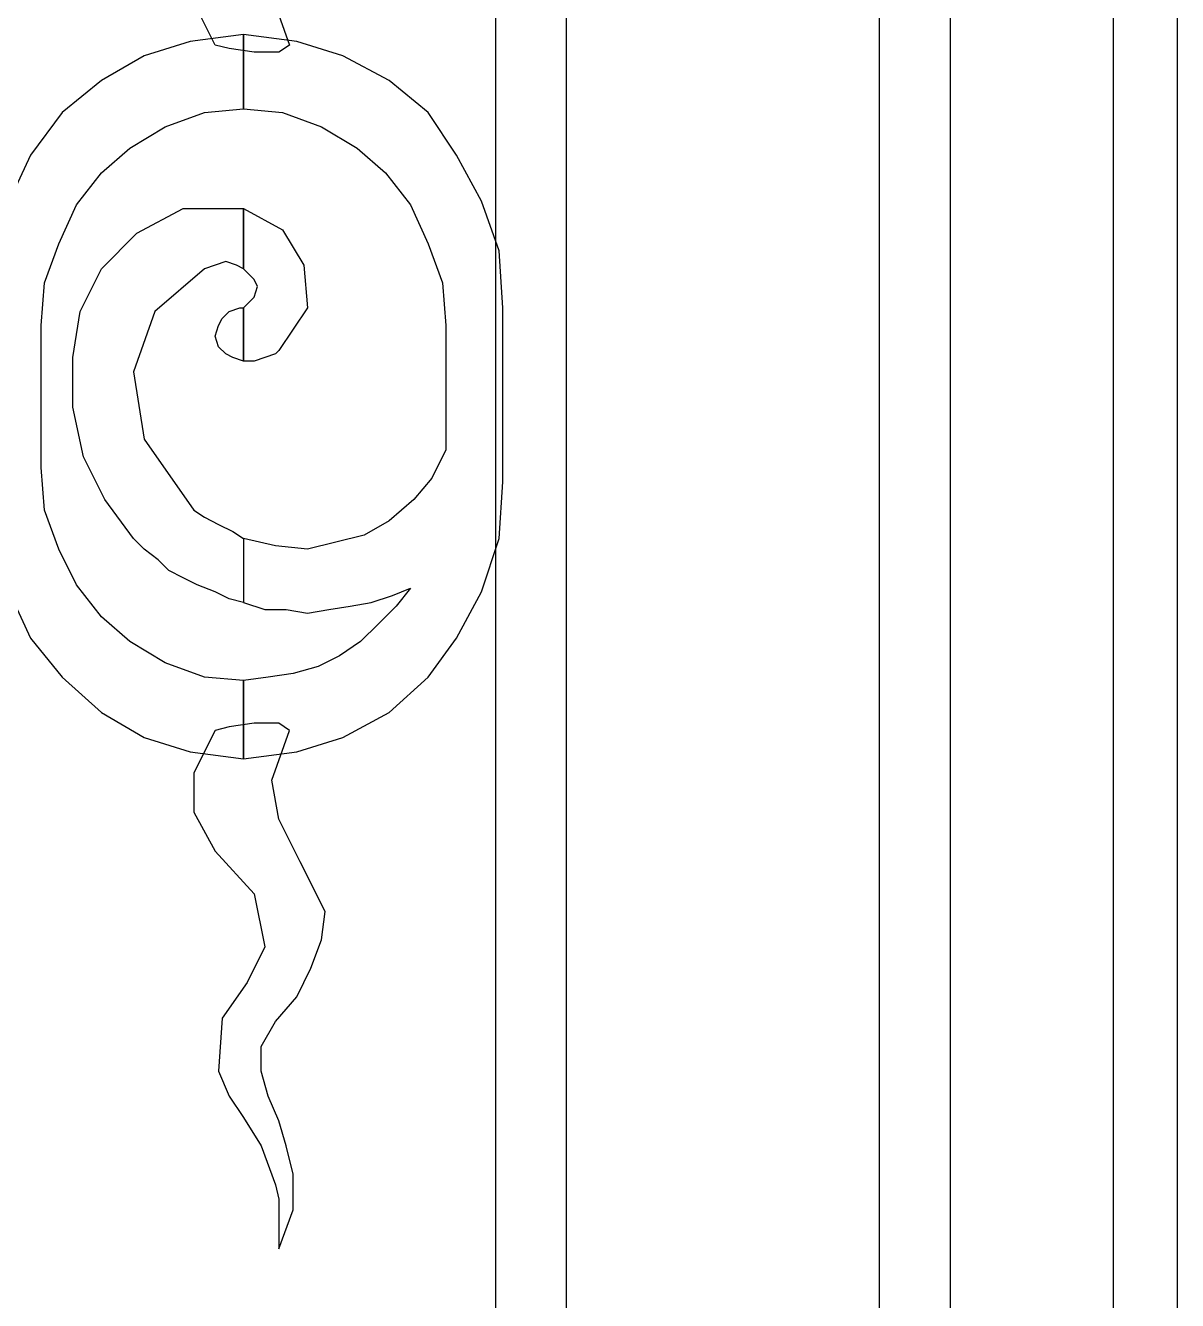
# Model space of a CAD drawing. Header units: centimetres. Extents: x -55 to 55, y -47 to 50.
# Drawn here: x 29.82 to 53.38, y -18.4 to 7.69 of the extents above; entities that cross this region are included whole.
import ezdxf

# ---------------------------------------------------------------- set-up
doc = ezdxf.new("R2010")
doc.units = ezdxf.units.CM
doc.header["$MEASUREMENT"] = 0
doc.layers.add('layer 1', color=7, linetype='Continuous')

msp = doc.modelspace()

# ---------------------------------------------------------------- linework, layer by layer
at = {"layer": 'layer 1', "color": 108}
for points, knots in [([(47.27987, 42.81465), (47.27987, 42.81465), (53.38247, 42.81465), (53.38247, 42.81465), (53.38247, 42.81465), (53.38247, 42.81465), (53.38247, -42.69443), (53.38247, -42.69443), (53.38247, -42.69443), (53.38247, -42.69443), (47.27987, -42.69443), (47.27987, -42.69443), (47.27987, -42.69443), (47.27987, -42.69443), (47.27987, 42.81465), (47.27987, 42.81465)], [0, 0, 0, 0, 0.25, 0.25, 0.25, 0.25, 0.5, 0.5, 0.5, 0.5, 0.75, 0.75, 0.75, 0.75, 1, 1, 1, 1]), ([(39.43367, -43.49358), (39.43367, -43.49358), (39.43367, 36.6394), (39.43367, 36.6394), (39.43367, 36.6394), (39.43367, 36.6394), (40.88667, 36.7847), (40.88667, 36.7847), (40.88667, 36.7847), (40.88667, 36.7847), (40.88667, -43.34828), (40.88667, -43.34828), (40.88667, -43.34828), (40.88667, -43.34828), (39.43367, -43.49358), (39.43367, -43.49358)], [0, 0, 0, 0, 0.25, 0.25, 0.25, 0.25, 0.5, 0.5, 0.5, 0.5, 0.75, 0.75, 0.75, 0.75, 1, 1, 1, 1]), ([(35.94647, 10.99394), (35.94647, 10.99394), (35.87382, 11.57514), (35.87382, 11.57514), (35.87382, 11.57514), (35.87382, 11.57514), (35.65587, 12.15634), (35.65587, 12.15634), (35.65587, 12.15634), (35.65587, 12.15634), (35.36527, 12.73754), (35.36527, 12.73754), (35.36527, 12.73754), (35.36527, 12.73754), (34.92937, 13.24609), (34.92937, 13.24609), (34.92937, 13.24609), (34.92937, 13.24609), (34.63877, 13.75464), (34.63877, 13.75464), (34.63877, 13.75464), (34.63877, 13.75464), (34.63877, 14.26319), (34.63877, 14.26319), (34.63877, 14.26319), (34.63877, 14.26319), (34.78407, 14.77174), (34.78407, 14.77174), (34.78407, 14.77174), (34.78407, 14.77174), (35.00202, 15.28029), (35.00202, 15.28029), (35.00202, 15.28029), (35.00202, 15.28029), (35.14732, 15.78884), (35.14732, 15.78884), (35.14732, 15.78884), (35.14732, 15.78884), (35.29262, 16.44269), (35.29262, 16.44269), (35.29262, 16.44269), (35.29262, 16.44269), (35.29262, 17.16919), (35.29262, 17.16919), (35.29262, 17.16919), (35.29262, 17.16919), (35.00202, 17.96834), (35.00202, 17.96834), (35.00202, 17.96834), (35.00202, 17.96834), (35.00202, 17.53244), (35.00202, 17.53244), (35.00202, 17.53244), (35.00202, 17.53244), (35.00202, 17.16919), (35.00202, 17.16919), (35.00202, 17.16919), (35.00202, 17.16919), (35.00202, 16.87859), (35.00202, 16.87859), (35.00202, 16.87859), (35.00202, 16.87859), (34.92937, 16.58799), (34.92937, 16.58799), (34.92937, 16.58799), (34.92937, 16.58799), (34.63877, 15.78884), (34.63877, 15.78884), (34.63877, 15.78884), (34.63877, 15.78884), (34.27552, 15.28029), (34.27552, 15.28029), (34.27552, 15.28029), (34.27552, 15.28029), (33.98492, 14.77174), (33.98492, 14.77174), (33.98492, 14.77174), (33.98492, 14.77174), (33.76697, 14.26319), (33.76697, 14.26319), (33.76697, 14.26319), (33.76697, 14.26319), (33.83962, 13.17344), (33.83962, 13.17344), (33.83962, 13.17344), (33.83962, 13.17344), (34.34817, 12.44694), (34.34817, 12.44694), (34.34817, 12.44694), (34.34817, 12.44694), (34.71142, 11.72044), (34.71142, 11.72044), (34.71142, 11.72044), (34.71142, 11.72044), (34.49347, 10.63069), (34.49347, 10.63069), (34.49347, 10.63069), (34.49347, 10.63069), (33.69432, 9.75889), (33.69432, 9.75889), (33.69432, 9.75889), (33.69432, 9.75889), (33.25842, 8.95974), (33.25842, 8.95974), (33.25842, 8.95974), (33.25842, 8.95974), (33.25842, 8.16059), (33.25842, 8.16059), (33.25842, 8.16059), (33.25842, 8.16059), (33.69432, 7.28879), (33.69432, 7.28879), (33.69432, 7.28879), (33.69432, 7.28879), (33.98492, 7.21614), (33.98492, 7.21614), (33.98492, 7.21614), (33.98492, 7.21614), (34.49347, 7.14349), (34.49347, 7.14349), (34.49347, 7.14349), (34.49347, 7.14349), (35.00202, 7.14349), (35.00202, 7.14349), (35.00202, 7.14349), (35.00202, 7.14349), (35.21997, 7.28879), (35.21997, 7.28879), (35.21997, 7.28879), (35.21997, 7.28879), (34.85672, 8.30589), (34.85672, 8.30589), (34.85672, 8.30589), (34.85672, 8.30589), (35.00202, 9.17769), (35.00202, 9.17769), (35.00202, 9.17769), (35.00202, 9.17769), (35.43792, 9.97684), (35.43792, 9.97684), (35.43792, 9.97684), (35.43792, 9.97684), (35.94647, 10.99394), (35.94647, 10.99394)], [0, 0, 0, 0, 0.02777778, 0.02777778, 0.02777778, 0.02777778, 0.05555556, 0.05555556, 0.05555556, 0.05555556, 0.08333333, 0.08333333, 0.08333333, 0.08333333, 0.11111111, 0.11111111, 0.11111111, 0.11111111, 0.13888889, 0.13888889, 0.13888889, 0.13888889, 0.16666667, 0.16666667, 0.16666667, 0.16666667, 0.19444444, 0.19444444, 0.19444444, 0.19444444, 0.22222222, 0.22222222, 0.22222222, 0.22222222, 0.25, 0.25, 0.25, 0.25, 0.27777778, 0.27777778, 0.27777778, 0.27777778, 0.30555556, 0.30555556, 0.30555556, 0.30555556, 0.33333333, 0.33333333, 0.33333333, 0.33333333, 0.36111111, 0.36111111, 0.36111111, 0.36111111, 0.38888889, 0.38888889, 0.38888889, 0.38888889, 0.41666667, 0.41666667, 0.41666667, 0.41666667, 0.44444444, 0.44444444, 0.44444444, 0.44444444, 0.47222222, 0.47222222, 0.47222222, 0.47222222, 0.5, 0.5, 0.5, 0.5, 0.52777778, 0.52777778, 0.52777778, 0.52777778, 0.55555556, 0.55555556, 0.55555556, 0.55555556, 0.58333333, 0.58333333, 0.58333333, 0.58333333, 0.61111111, 0.61111111, 0.61111111, 0.61111111, 0.63888889, 0.63888889, 0.63888889, 0.63888889, 0.66666667, 0.66666667, 0.66666667, 0.66666667, 0.69444444, 0.69444444, 0.69444444, 0.69444444, 0.72222222, 0.72222222, 0.72222222, 0.72222222, 0.75, 0.75, 0.75, 0.75, 0.77777778, 0.77777778, 0.77777778, 0.77777778, 0.80555556, 0.80555556, 0.80555556, 0.80555556, 0.83333333, 0.83333333, 0.83333333, 0.83333333, 0.86111111, 0.86111111, 0.86111111, 0.86111111, 0.88888889, 0.88888889, 0.88888889, 0.88888889, 0.91666667, 0.91666667, 0.91666667, 0.91666667, 0.94444444, 0.94444444, 0.94444444, 0.94444444, 0.97222222, 0.97222222, 0.97222222, 0.97222222, 1, 1, 1, 1]), ([(34.27552, -7.31386), (34.27552, -7.31386), (33.18577, -7.16856), (33.18577, -7.16856), (33.18577, -7.16856), (33.18577, -7.16856), (32.24132, -6.87796), (32.24132, -6.87796), (32.24132, -6.87796), (32.24132, -6.87796), (31.36952, -6.36941), (31.36952, -6.36941), (31.36952, -6.36941), (31.36952, -6.36941), (30.57037, -5.64291), (30.57037, -5.64291), (30.57037, -5.64291), (30.57037, -5.64291), (29.91652, -4.84376), (29.91652, -4.84376), (29.91652, -4.84376), (29.91652, -4.84376), (29.48062, -3.89931), (29.48062, -3.89931), (29.48062, -3.89931), (29.48062, -3.89931), (29.11737, -2.80956), (29.11737, -2.80956), (29.11737, -2.80956), (29.11737, -2.80956), (29.04472, -1.64716), (29.04472, -1.64716), (29.04472, -1.64716), (29.04472, -1.64716), (29.04472, 1.91269), (29.04472, 1.91269), (29.04472, 1.91269), (29.04472, 1.91269), (29.11737, 3.07509), (29.11737, 3.07509), (29.11737, 3.07509), (29.11737, 3.07509), (29.48062, 4.09219), (29.48062, 4.09219), (29.48062, 4.09219), (29.48062, 4.09219), (29.91652, 5.03664), (29.91652, 5.03664), (29.91652, 5.03664), (29.91652, 5.03664), (30.57037, 5.90844), (30.57037, 5.90844), (30.57037, 5.90844), (30.57037, 5.90844), (31.36952, 6.56229), (31.36952, 6.56229), (31.36952, 6.56229), (31.36952, 6.56229), (32.24132, 7.07084), (32.24132, 7.07084), (32.24132, 7.07084), (32.24132, 7.07084), (33.18577, 7.36144), (33.18577, 7.36144), (33.18577, 7.36144), (33.18577, 7.36144), (34.27552, 7.50674), (34.27552, 7.50674), (34.27552, 7.50674), (34.27552, 7.50674), (34.27552, 5.98109), (34.27552, 5.98109), (34.27552, 5.98109), (34.27552, 5.98109), (33.47637, 5.90844), (33.47637, 5.90844), (33.47637, 5.90844), (33.47637, 5.90844), (32.67722, 5.61784), (32.67722, 5.61784), (32.67722, 5.61784), (32.67722, 5.61784), (31.95072, 5.18194), (31.95072, 5.18194), (31.95072, 5.18194), (31.95072, 5.18194), (31.36952, 4.67339), (31.36952, 4.67339), (31.36952, 4.67339), (31.36952, 4.67339), (30.86097, 4.01954), (30.86097, 4.01954), (30.86097, 4.01954), (30.86097, 4.01954), (30.49772, 3.22039), (30.49772, 3.22039), (30.49772, 3.22039), (30.49772, 3.22039), (30.20712, 2.42124), (30.20712, 2.42124), (30.20712, 2.42124), (30.20712, 2.42124), (30.13447, 1.54944), (30.13447, 1.54944), (30.13447, 1.54944), (30.13447, 1.54944), (30.13447, -1.35656), (30.13447, -1.35656), (30.13447, -1.35656), (30.13447, -1.35656), (30.20712, -2.22836), (30.20712, -2.22836), (30.20712, -2.22836), (30.20712, -2.22836), (30.49772, -3.02751), (30.49772, -3.02751), (30.49772, -3.02751), (30.49772, -3.02751), (30.86097, -3.75401), (30.86097, -3.75401), (30.86097, -3.75401), (30.86097, -3.75401), (31.36952, -4.40786), (31.36952, -4.40786), (31.36952, -4.40786), (31.36952, -4.40786), (31.95072, -4.91641), (31.95072, -4.91641), (31.95072, -4.91641), (31.95072, -4.91641), (32.67722, -5.35231), (32.67722, -5.35231), (32.67722, -5.35231), (32.67722, -5.35231), (33.47637, -5.64291), (33.47637, -5.64291), (33.47637, -5.64291), (33.47637, -5.64291), (34.27552, -5.71556), (34.27552, -5.71556), (34.27552, -5.71556), (34.27552, -5.71556), (34.27552, -7.31386), (34.27552, -7.31386), (34.27552, -7.31386), (34.27552, -7.31386), (34.27552, -7.31386), (34.27552, -7.31386)], [0, 0, 0, 0, 0.02702703, 0.02702703, 0.02702703, 0.02702703, 0.05405405, 0.05405405, 0.05405405, 0.05405405, 0.08108108, 0.08108108, 0.08108108, 0.08108108, 0.10810811, 0.10810811, 0.10810811, 0.10810811, 0.13513514, 0.13513514, 0.13513514, 0.13513514, 0.16216216, 0.16216216, 0.16216216, 0.16216216, 0.18918919, 0.18918919, 0.18918919, 0.18918919, 0.21621622, 0.21621622, 0.21621622, 0.21621622, 0.24324324, 0.24324324, 0.24324324, 0.24324324, 0.27027027, 0.27027027, 0.27027027, 0.27027027, 0.2972973, 0.2972973, 0.2972973, 0.2972973, 0.32432432, 0.32432432, 0.32432432, 0.32432432, 0.35135135, 0.35135135, 0.35135135, 0.35135135, 0.37837838, 0.37837838, 0.37837838, 0.37837838, 0.40540541, 0.40540541, 0.40540541, 0.40540541, 0.43243243, 0.43243243, 0.43243243, 0.43243243, 0.45945946, 0.45945946, 0.45945946, 0.45945946, 0.48648649, 0.48648649, 0.48648649, 0.48648649, 0.51351351, 0.51351351, 0.51351351, 0.51351351, 0.54054054, 0.54054054, 0.54054054, 0.54054054, 0.56756757, 0.56756757, 0.56756757, 0.56756757, 0.59459459, 0.59459459, 0.59459459, 0.59459459, 0.62162162, 0.62162162, 0.62162162, 0.62162162, 0.64864865, 0.64864865, 0.64864865, 0.64864865, 0.67567568, 0.67567568, 0.67567568, 0.67567568, 0.7027027, 0.7027027, 0.7027027, 0.7027027, 0.72972973, 0.72972973, 0.72972973, 0.72972973, 0.75675676, 0.75675676, 0.75675676, 0.75675676, 0.78378378, 0.78378378, 0.78378378, 0.78378378, 0.81081081, 0.81081081, 0.81081081, 0.81081081, 0.83783784, 0.83783784, 0.83783784, 0.83783784, 0.86486486, 0.86486486, 0.86486486, 0.86486486, 0.89189189, 0.89189189, 0.89189189, 0.89189189, 0.91891892, 0.91891892, 0.91891892, 0.91891892, 0.94594595, 0.94594595, 0.94594595, 0.94594595, 0.97297297, 0.97297297, 0.97297297, 0.97297297, 1, 1, 1, 1]), ([(34.27552, 7.50674), (34.27552, 7.50674), (35.36527, 7.36144), (35.36527, 7.36144), (35.36527, 7.36144), (35.36527, 7.36144), (36.30972, 7.07084), (36.30972, 7.07084), (36.30972, 7.07084), (36.30972, 7.07084), (37.25417, 6.56229), (37.25417, 6.56229), (37.25417, 6.56229), (37.25417, 6.56229), (38.05332, 5.90844), (38.05332, 5.90844), (38.05332, 5.90844), (38.05332, 5.90844), (38.63452, 5.03664), (38.63452, 5.03664), (38.63452, 5.03664), (38.63452, 5.03664), (39.14307, 4.09219), (39.14307, 4.09219), (39.14307, 4.09219), (39.14307, 4.09219), (39.50632, 3.07509), (39.50632, 3.07509), (39.50632, 3.07509), (39.50632, 3.07509), (39.57897, 1.91269), (39.57897, 1.91269), (39.57897, 1.91269), (39.57897, 1.91269), (39.57897, -1.64716), (39.57897, -1.64716), (39.57897, -1.64716), (39.57897, -1.64716), (39.50632, -2.80956), (39.50632, -2.80956), (39.50632, -2.80956), (39.50632, -2.80956), (39.14307, -3.89931), (39.14307, -3.89931), (39.14307, -3.89931), (39.14307, -3.89931), (38.63452, -4.84376), (38.63452, -4.84376), (38.63452, -4.84376), (38.63452, -4.84376), (38.05332, -5.64291), (38.05332, -5.64291), (38.05332, -5.64291), (38.05332, -5.64291), (37.25417, -6.36941), (37.25417, -6.36941), (37.25417, -6.36941), (37.25417, -6.36941), (36.30972, -6.87796), (36.30972, -6.87796), (36.30972, -6.87796), (36.30972, -6.87796), (35.36527, -7.16856), (35.36527, -7.16856), (35.36527, -7.16856), (35.36527, -7.16856), (34.27552, -7.31386), (34.27552, -7.31386), (34.27552, -7.31386), (34.27552, -7.31386), (34.27552, -5.71556), (34.27552, -5.71556), (34.27552, -5.71556), (34.27552, -5.71556), (34.78407, -5.64291), (34.78407, -5.64291), (34.78407, -5.64291), (34.78407, -5.64291), (35.29262, -5.57026), (35.29262, -5.57026), (35.29262, -5.57026), (35.29262, -5.57026), (35.80117, -5.42496), (35.80117, -5.42496), (35.80117, -5.42496), (35.80117, -5.42496), (36.23707, -5.20701), (36.23707, -5.20701), (36.23707, -5.20701), (36.23707, -5.20701), (36.67297, -4.91641), (36.67297, -4.91641), (36.67297, -4.91641), (36.67297, -4.91641), (37.03622, -4.55316), (37.03622, -4.55316), (37.03622, -4.55316), (37.03622, -4.55316), (37.39947, -4.18991), (37.39947, -4.18991), (37.39947, -4.18991), (37.39947, -4.18991), (37.69007, -3.82666), (37.69007, -3.82666), (37.69007, -3.82666), (37.69007, -3.82666), (37.32682, -3.97196), (37.32682, -3.97196), (37.32682, -3.97196), (37.32682, -3.97196), (36.89092, -4.11726), (36.89092, -4.11726), (36.89092, -4.11726), (36.89092, -4.11726), (36.45502, -4.18991), (36.45502, -4.18991), (36.45502, -4.18991), (36.45502, -4.18991), (36.01912, -4.26256), (36.01912, -4.26256), (36.01912, -4.26256), (36.01912, -4.26256), (35.58322, -4.33521), (35.58322, -4.33521), (35.58322, -4.33521), (35.58322, -4.33521), (35.14732, -4.26256), (35.14732, -4.26256), (35.14732, -4.26256), (35.14732, -4.26256), (34.71142, -4.26256), (34.71142, -4.26256), (34.71142, -4.26256), (34.71142, -4.26256), (34.27552, -4.11726), (34.27552, -4.11726), (34.27552, -4.11726), (34.27552, -4.11726), (34.27552, -2.80956), (34.27552, -2.80956), (34.27552, -2.80956), (34.27552, -2.80956), (34.92937, -2.95486), (34.92937, -2.95486), (34.92937, -2.95486), (34.92937, -2.95486), (35.58322, -3.02751), (35.58322, -3.02751), (35.58322, -3.02751), (35.58322, -3.02751), (36.16442, -2.88221), (36.16442, -2.88221), (36.16442, -2.88221), (36.16442, -2.88221), (36.74562, -2.73691), (36.74562, -2.73691), (36.74562, -2.73691), (36.74562, -2.73691), (37.25417, -2.44631), (37.25417, -2.44631), (37.25417, -2.44631), (37.25417, -2.44631), (37.76272, -2.01041), (37.76272, -2.01041), (37.76272, -2.01041), (37.76272, -2.01041), (38.12597, -1.57451), (38.12597, -1.57451), (38.12597, -1.57451), (38.12597, -1.57451), (38.41657, -0.99331), (38.41657, -0.99331), (38.41657, -0.99331), (38.41657, -0.99331), (38.41657, 1.54944), (38.41657, 1.54944), (38.41657, 1.54944), (38.41657, 1.54944), (38.34392, 2.42124), (38.34392, 2.42124), (38.34392, 2.42124), (38.34392, 2.42124), (38.05332, 3.22039), (38.05332, 3.22039), (38.05332, 3.22039), (38.05332, 3.22039), (37.69007, 4.01954), (37.69007, 4.01954), (37.69007, 4.01954), (37.69007, 4.01954), (37.18152, 4.67339), (37.18152, 4.67339), (37.18152, 4.67339), (37.18152, 4.67339), (36.60032, 5.18194), (36.60032, 5.18194), (36.60032, 5.18194), (36.60032, 5.18194), (35.87382, 5.61784), (35.87382, 5.61784), (35.87382, 5.61784), (35.87382, 5.61784), (35.07467, 5.90844), (35.07467, 5.90844), (35.07467, 5.90844), (35.07467, 5.90844), (34.27552, 5.98109), (34.27552, 5.98109), (34.27552, 5.98109), (34.27552, 5.98109), (34.27552, 7.50674), (34.27552, 7.50674), (34.27552, 7.50674), (34.27552, 7.50674), (34.27552, 7.50674), (34.27552, 7.50674)], [0, 0, 0, 0, 0.01851852, 0.01851852, 0.01851852, 0.01851852, 0.03703704, 0.03703704, 0.03703704, 0.03703704, 0.05555556, 0.05555556, 0.05555556, 0.05555556, 0.07407407, 0.07407407, 0.07407407, 0.07407407, 0.09259259, 0.09259259, 0.09259259, 0.09259259, 0.11111111, 0.11111111, 0.11111111, 0.11111111, 0.12962963, 0.12962963, 0.12962963, 0.12962963, 0.14814815, 0.14814815, 0.14814815, 0.14814815, 0.16666667, 0.16666667, 0.16666667, 0.16666667, 0.18518519, 0.18518519, 0.18518519, 0.18518519, 0.2037037, 0.2037037, 0.2037037, 0.2037037, 0.22222222, 0.22222222, 0.22222222, 0.22222222, 0.24074074, 0.24074074, 0.24074074, 0.24074074, 0.25925926, 0.25925926, 0.25925926, 0.25925926, 0.27777778, 0.27777778, 0.27777778, 0.27777778, 0.2962963, 0.2962963, 0.2962963, 0.2962963, 0.31481481, 0.31481481, 0.31481481, 0.31481481, 0.33333333, 0.33333333, 0.33333333, 0.33333333, 0.35185185, 0.35185185, 0.35185185, 0.35185185, 0.37037037, 0.37037037, 0.37037037, 0.37037037, 0.38888889, 0.38888889, 0.38888889, 0.38888889, 0.40740741, 0.40740741, 0.40740741, 0.40740741, 0.42592593, 0.42592593, 0.42592593, 0.42592593, 0.44444444, 0.44444444, 0.44444444, 0.44444444, 0.46296296, 0.46296296, 0.46296296, 0.46296296, 0.48148148, 0.48148148, 0.48148148, 0.48148148, 0.5, 0.5, 0.5, 0.5, 0.51851852, 0.51851852, 0.51851852, 0.51851852, 0.53703704, 0.53703704, 0.53703704, 0.53703704, 0.55555556, 0.55555556, 0.55555556, 0.55555556, 0.57407407, 0.57407407, 0.57407407, 0.57407407, 0.59259259, 0.59259259, 0.59259259, 0.59259259, 0.61111111, 0.61111111, 0.61111111, 0.61111111, 0.62962963, 0.62962963, 0.62962963, 0.62962963, 0.64814815, 0.64814815, 0.64814815, 0.64814815, 0.66666667, 0.66666667, 0.66666667, 0.66666667, 0.68518519, 0.68518519, 0.68518519, 0.68518519, 0.7037037, 0.7037037, 0.7037037, 0.7037037, 0.72222222, 0.72222222, 0.72222222, 0.72222222, 0.74074074, 0.74074074, 0.74074074, 0.74074074, 0.75925926, 0.75925926, 0.75925926, 0.75925926, 0.77777778, 0.77777778, 0.77777778, 0.77777778, 0.7962963, 0.7962963, 0.7962963, 0.7962963, 0.81481481, 0.81481481, 0.81481481, 0.81481481, 0.83333333, 0.83333333, 0.83333333, 0.83333333, 0.85185185, 0.85185185, 0.85185185, 0.85185185, 0.87037037, 0.87037037, 0.87037037, 0.87037037, 0.88888889, 0.88888889, 0.88888889, 0.88888889, 0.90740741, 0.90740741, 0.90740741, 0.90740741, 0.92592593, 0.92592593, 0.92592593, 0.92592593, 0.94444444, 0.94444444, 0.94444444, 0.94444444, 0.96296296, 0.96296296, 0.96296296, 0.96296296, 0.98148148, 0.98148148, 0.98148148, 0.98148148, 1, 1, 1, 1]), ([(34.27552, 3.94689), (34.27552, 3.94689), (33.98492, 3.94689), (33.98492, 3.94689), (33.98492, 3.94689), (33.98492, 3.94689), (33.69432, 3.94689), (33.69432, 3.94689), (33.69432, 3.94689), (33.69432, 3.94689), (33.33107, 3.94689), (33.33107, 3.94689), (33.33107, 3.94689), (33.33107, 3.94689), (33.04047, 3.94689), (33.04047, 3.94689), (33.04047, 3.94689), (33.04047, 3.94689), (32.09602, 3.43834), (32.09602, 3.43834), (32.09602, 3.43834), (32.09602, 3.43834), (31.36952, 2.71184), (31.36952, 2.71184), (31.36952, 2.71184), (31.36952, 2.71184), (30.93362, 1.84004), (30.93362, 1.84004), (30.93362, 1.84004), (30.93362, 1.84004), (30.78832, 0.89559), (30.78832, 0.89559), (30.78832, 0.89559), (30.78832, 0.89559), (30.78832, -0.12151), (30.78832, -0.12151), (30.78832, -0.12151), (30.78832, -0.12151), (31.00627, -1.13861), (31.00627, -1.13861), (31.00627, -1.13861), (31.00627, -1.13861), (31.44217, -2.01041), (31.44217, -2.01041), (31.44217, -2.01041), (31.44217, -2.01041), (32.02337, -2.80956), (32.02337, -2.80956), (32.02337, -2.80956), (32.02337, -2.80956), (32.24132, -3.02751), (32.24132, -3.02751), (32.24132, -3.02751), (32.24132, -3.02751), (32.53192, -3.24546), (32.53192, -3.24546), (32.53192, -3.24546), (32.53192, -3.24546), (32.74987, -3.46341), (32.74987, -3.46341), (32.74987, -3.46341), (32.74987, -3.46341), (33.04047, -3.60871), (33.04047, -3.60871), (33.04047, -3.60871), (33.04047, -3.60871), (33.33107, -3.75401), (33.33107, -3.75401), (33.33107, -3.75401), (33.33107, -3.75401), (33.69432, -3.89931), (33.69432, -3.89931), (33.69432, -3.89931), (33.69432, -3.89931), (33.98492, -4.04461), (33.98492, -4.04461), (33.98492, -4.04461), (33.98492, -4.04461), (34.27552, -4.11726), (34.27552, -4.11726), (34.27552, -4.11726), (34.27552, -4.11726), (34.27552, -2.80956), (34.27552, -2.80956), (34.27552, -2.80956), (34.27552, -2.80956), (34.05757, -2.66426), (34.05757, -2.66426), (34.05757, -2.66426), (34.05757, -2.66426), (33.76697, -2.51896), (33.76697, -2.51896), (33.76697, -2.51896), (33.76697, -2.51896), (33.47637, -2.37366), (33.47637, -2.37366), (33.47637, -2.37366), (33.47637, -2.37366), (33.25842, -2.22836), (33.25842, -2.22836), (33.25842, -2.22836), (33.25842, -2.22836), (32.24132, -0.77536), (32.24132, -0.77536), (32.24132, -0.77536), (32.24132, -0.77536), (32.02337, 0.60499), (32.02337, 0.60499), (32.02337, 0.60499), (32.02337, 0.60499), (32.45927, 1.84004), (32.45927, 1.84004), (32.45927, 1.84004), (32.45927, 1.84004), (33.47637, 2.71184), (33.47637, 2.71184), (33.47637, 2.71184), (33.47637, 2.71184), (33.69432, 2.78449), (33.69432, 2.78449), (33.69432, 2.78449), (33.69432, 2.78449), (33.91227, 2.85714), (33.91227, 2.85714), (33.91227, 2.85714), (33.91227, 2.85714), (34.13022, 2.78449), (34.13022, 2.78449), (34.13022, 2.78449), (34.13022, 2.78449), (34.27552, 2.71184), (34.27552, 2.71184), (34.27552, 2.71184), (34.27552, 2.71184), (34.27552, 3.94689), (34.27552, 3.94689), (34.27552, 3.94689), (34.27552, 3.94689), (34.27552, 3.94689), (34.27552, 3.94689)], [0, 0, 0, 0, 0.02857143, 0.02857143, 0.02857143, 0.02857143, 0.05714286, 0.05714286, 0.05714286, 0.05714286, 0.08571429, 0.08571429, 0.08571429, 0.08571429, 0.11428571, 0.11428571, 0.11428571, 0.11428571, 0.14285714, 0.14285714, 0.14285714, 0.14285714, 0.17142857, 0.17142857, 0.17142857, 0.17142857, 0.2, 0.2, 0.2, 0.2, 0.22857143, 0.22857143, 0.22857143, 0.22857143, 0.25714286, 0.25714286, 0.25714286, 0.25714286, 0.28571429, 0.28571429, 0.28571429, 0.28571429, 0.31428571, 0.31428571, 0.31428571, 0.31428571, 0.34285714, 0.34285714, 0.34285714, 0.34285714, 0.37142857, 0.37142857, 0.37142857, 0.37142857, 0.4, 0.4, 0.4, 0.4, 0.42857143, 0.42857143, 0.42857143, 0.42857143, 0.45714286, 0.45714286, 0.45714286, 0.45714286, 0.48571429, 0.48571429, 0.48571429, 0.48571429, 0.51428571, 0.51428571, 0.51428571, 0.51428571, 0.54285714, 0.54285714, 0.54285714, 0.54285714, 0.57142857, 0.57142857, 0.57142857, 0.57142857, 0.6, 0.6, 0.6, 0.6, 0.62857143, 0.62857143, 0.62857143, 0.62857143, 0.65714286, 0.65714286, 0.65714286, 0.65714286, 0.68571429, 0.68571429, 0.68571429, 0.68571429, 0.71428571, 0.71428571, 0.71428571, 0.71428571, 0.74285714, 0.74285714, 0.74285714, 0.74285714, 0.77142857, 0.77142857, 0.77142857, 0.77142857, 0.8, 0.8, 0.8, 0.8, 0.82857143, 0.82857143, 0.82857143, 0.82857143, 0.85714286, 0.85714286, 0.85714286, 0.85714286, 0.88571429, 0.88571429, 0.88571429, 0.88571429, 0.91428571, 0.91428571, 0.91428571, 0.91428571, 0.94285714, 0.94285714, 0.94285714, 0.94285714, 0.97142857, 0.97142857, 0.97142857, 0.97142857, 1, 1, 1, 1]), ([(34.27552, 0.82294), (34.27552, 0.82294), (34.49347, 0.82294), (34.49347, 0.82294), (34.49347, 0.82294), (34.49347, 0.82294), (34.71142, 0.89559), (34.71142, 0.89559), (34.71142, 0.89559), (34.71142, 0.89559), (34.92937, 0.96824), (34.92937, 0.96824), (34.92937, 0.96824), (34.92937, 0.96824), (35.00202, 1.04089), (35.00202, 1.04089), (35.00202, 1.04089), (35.00202, 1.04089), (35.58322, 1.91269), (35.58322, 1.91269), (35.58322, 1.91269), (35.58322, 1.91269), (35.51057, 2.78449), (35.51057, 2.78449), (35.51057, 2.78449), (35.51057, 2.78449), (35.07467, 3.51099), (35.07467, 3.51099), (35.07467, 3.51099), (35.07467, 3.51099), (34.27552, 3.94689), (34.27552, 3.94689), (34.27552, 3.94689), (34.27552, 3.94689), (34.27552, 2.71184), (34.27552, 2.71184), (34.27552, 2.71184), (34.27552, 2.71184), (34.49347, 2.49389), (34.49347, 2.49389), (34.49347, 2.49389), (34.49347, 2.49389), (34.56612, 2.34859), (34.56612, 2.34859), (34.56612, 2.34859), (34.56612, 2.34859), (34.49347, 2.13064), (34.49347, 2.13064), (34.49347, 2.13064), (34.49347, 2.13064), (34.27552, 1.91269), (34.27552, 1.91269), (34.27552, 1.91269), (34.27552, 1.91269), (34.27552, 0.82294), (34.27552, 0.82294)], [0, 0, 0, 0, 0.07142857, 0.07142857, 0.07142857, 0.07142857, 0.14285714, 0.14285714, 0.14285714, 0.14285714, 0.21428571, 0.21428571, 0.21428571, 0.21428571, 0.28571429, 0.28571429, 0.28571429, 0.28571429, 0.35714286, 0.35714286, 0.35714286, 0.35714286, 0.42857143, 0.42857143, 0.42857143, 0.42857143, 0.5, 0.5, 0.5, 0.5, 0.57142857, 0.57142857, 0.57142857, 0.57142857, 0.64285714, 0.64285714, 0.64285714, 0.64285714, 0.71428571, 0.71428571, 0.71428571, 0.71428571, 0.78571429, 0.78571429, 0.78571429, 0.78571429, 0.85714286, 0.85714286, 0.85714286, 0.85714286, 0.92857143, 0.92857143, 0.92857143, 0.92857143, 1, 1, 1, 1]), ([(34.27552, 1.91269), (34.27552, 1.91269), (34.27552, 1.91269), (34.27552, 1.91269), (34.27552, 1.91269), (34.27552, 1.91269), (34.27552, 1.91269), (34.27552, 1.91269), (34.27552, 1.91269), (34.27552, 1.91269), (34.27552, 1.91269), (34.27552, 1.91269), (34.27552, 1.91269), (34.27552, 1.91269), (34.20287, 1.91269), (34.20287, 1.91269), (34.20287, 1.91269), (34.20287, 1.91269), (33.98492, 1.84004), (33.98492, 1.84004), (33.98492, 1.84004), (33.98492, 1.84004), (33.83962, 1.69474), (33.83962, 1.69474), (33.83962, 1.69474), (33.83962, 1.69474), (33.76697, 1.54944), (33.76697, 1.54944), (33.76697, 1.54944), (33.76697, 1.54944), (33.69432, 1.33149), (33.69432, 1.33149), (33.69432, 1.33149), (33.69432, 1.33149), (33.76697, 1.11354), (33.76697, 1.11354), (33.76697, 1.11354), (33.76697, 1.11354), (33.91227, 0.96824), (33.91227, 0.96824), (33.91227, 0.96824), (33.91227, 0.96824), (34.05757, 0.89559), (34.05757, 0.89559), (34.05757, 0.89559), (34.05757, 0.89559), (34.27552, 0.82294), (34.27552, 0.82294), (34.27552, 0.82294), (34.27552, 0.82294), (34.27552, 1.91269), (34.27552, 1.91269)], [0, 0, 0, 0, 0.07692308, 0.07692308, 0.07692308, 0.07692308, 0.15384615, 0.15384615, 0.15384615, 0.15384615, 0.23076923, 0.23076923, 0.23076923, 0.23076923, 0.30769231, 0.30769231, 0.30769231, 0.30769231, 0.38461538, 0.38461538, 0.38461538, 0.38461538, 0.46153846, 0.46153846, 0.46153846, 0.46153846, 0.53846154, 0.53846154, 0.53846154, 0.53846154, 0.61538462, 0.61538462, 0.61538462, 0.61538462, 0.69230769, 0.69230769, 0.69230769, 0.69230769, 0.76923077, 0.76923077, 0.76923077, 0.76923077, 0.84615385, 0.84615385, 0.84615385, 0.84615385, 0.92307692, 0.92307692, 0.92307692, 0.92307692, 1, 1, 1, 1]), ([(35.94647, -10.43781), (35.94647, -10.43781), (35.87382, -11.01901), (35.87382, -11.01901), (35.87382, -11.01901), (35.87382, -11.01901), (35.65587, -11.60022), (35.65587, -11.60022), (35.65587, -11.60022), (35.65587, -11.60022), (35.36527, -12.18142), (35.36527, -12.18142), (35.36527, -12.18142), (35.36527, -12.18142), (34.92937, -12.68997), (34.92937, -12.68997), (34.92937, -12.68997), (34.92937, -12.68997), (34.63877, -13.19852), (34.63877, -13.19852), (34.63877, -13.19852), (34.63877, -13.19852), (34.63877, -13.70707), (34.63877, -13.70707), (34.63877, -13.70707), (34.63877, -13.70707), (34.78407, -14.21562), (34.78407, -14.21562), (34.78407, -14.21562), (34.78407, -14.21562), (35.00202, -14.72417), (35.00202, -14.72417), (35.00202, -14.72417), (35.00202, -14.72417), (35.14732, -15.23272), (35.14732, -15.23272), (35.14732, -15.23272), (35.14732, -15.23272), (35.29262, -15.81392), (35.29262, -15.81392), (35.29262, -15.81392), (35.29262, -15.81392), (35.29262, -16.54042), (35.29262, -16.54042), (35.29262, -16.54042), (35.29262, -16.54042), (35.00202, -17.33957), (35.00202, -17.33957), (35.00202, -17.33957), (35.00202, -17.33957), (35.00202, -16.97632), (35.00202, -16.97632), (35.00202, -16.97632), (35.00202, -16.97632), (35.00202, -16.61307), (35.00202, -16.61307), (35.00202, -16.61307), (35.00202, -16.61307), (35.00202, -16.32247), (35.00202, -16.32247), (35.00202, -16.32247), (35.00202, -16.32247), (34.92937, -16.03187), (34.92937, -16.03187), (34.92937, -16.03187), (34.92937, -16.03187), (34.63877, -15.23272), (34.63877, -15.23272), (34.63877, -15.23272), (34.63877, -15.23272), (34.27552, -14.65152), (34.27552, -14.65152), (34.27552, -14.65152), (34.27552, -14.65152), (33.98492, -14.21562), (33.98492, -14.21562), (33.98492, -14.21562), (33.98492, -14.21562), (33.76697, -13.70707), (33.76697, -13.70707), (33.76697, -13.70707), (33.76697, -13.70707), (33.83962, -12.61732), (33.83962, -12.61732), (33.83962, -12.61732), (33.83962, -12.61732), (34.34817, -11.89082), (34.34817, -11.89082), (34.34817, -11.89082), (34.34817, -11.89082), (34.71142, -11.16432), (34.71142, -11.16432), (34.71142, -11.16432), (34.71142, -11.16432), (34.49347, -10.07456), (34.49347, -10.07456), (34.49347, -10.07456), (34.49347, -10.07456), (33.69432, -9.20276), (33.69432, -9.20276), (33.69432, -9.20276), (33.69432, -9.20276), (33.25842, -8.40361), (33.25842, -8.40361), (33.25842, -8.40361), (33.25842, -8.40361), (33.25842, -7.60446), (33.25842, -7.60446), (33.25842, -7.60446), (33.25842, -7.60446), (33.69432, -6.73266), (33.69432, -6.73266), (33.69432, -6.73266), (33.69432, -6.73266), (33.98492, -6.66001), (33.98492, -6.66001), (33.98492, -6.66001), (33.98492, -6.66001), (34.49347, -6.58736), (34.49347, -6.58736), (34.49347, -6.58736), (34.49347, -6.58736), (35.00202, -6.58736), (35.00202, -6.58736), (35.00202, -6.58736), (35.00202, -6.58736), (35.21997, -6.73266), (35.21997, -6.73266), (35.21997, -6.73266), (35.21997, -6.73266), (34.85672, -7.74976), (34.85672, -7.74976), (34.85672, -7.74976), (34.85672, -7.74976), (35.00202, -8.54891), (35.00202, -8.54891), (35.00202, -8.54891), (35.00202, -8.54891), (35.43792, -9.42071), (35.43792, -9.42071), (35.43792, -9.42071), (35.43792, -9.42071), (35.94647, -10.43781), (35.94647, -10.43781)], [0, 0, 0, 0, 0.02777778, 0.02777778, 0.02777778, 0.02777778, 0.05555556, 0.05555556, 0.05555556, 0.05555556, 0.08333333, 0.08333333, 0.08333333, 0.08333333, 0.11111111, 0.11111111, 0.11111111, 0.11111111, 0.13888889, 0.13888889, 0.13888889, 0.13888889, 0.16666667, 0.16666667, 0.16666667, 0.16666667, 0.19444444, 0.19444444, 0.19444444, 0.19444444, 0.22222222, 0.22222222, 0.22222222, 0.22222222, 0.25, 0.25, 0.25, 0.25, 0.27777778, 0.27777778, 0.27777778, 0.27777778, 0.30555556, 0.30555556, 0.30555556, 0.30555556, 0.33333333, 0.33333333, 0.33333333, 0.33333333, 0.36111111, 0.36111111, 0.36111111, 0.36111111, 0.38888889, 0.38888889, 0.38888889, 0.38888889, 0.41666667, 0.41666667, 0.41666667, 0.41666667, 0.44444444, 0.44444444, 0.44444444, 0.44444444, 0.47222222, 0.47222222, 0.47222222, 0.47222222, 0.5, 0.5, 0.5, 0.5, 0.52777778, 0.52777778, 0.52777778, 0.52777778, 0.55555556, 0.55555556, 0.55555556, 0.55555556, 0.58333333, 0.58333333, 0.58333333, 0.58333333, 0.61111111, 0.61111111, 0.61111111, 0.61111111, 0.63888889, 0.63888889, 0.63888889, 0.63888889, 0.66666667, 0.66666667, 0.66666667, 0.66666667, 0.69444444, 0.69444444, 0.69444444, 0.69444444, 0.72222222, 0.72222222, 0.72222222, 0.72222222, 0.75, 0.75, 0.75, 0.75, 0.77777778, 0.77777778, 0.77777778, 0.77777778, 0.80555556, 0.80555556, 0.80555556, 0.80555556, 0.83333333, 0.83333333, 0.83333333, 0.83333333, 0.86111111, 0.86111111, 0.86111111, 0.86111111, 0.88888889, 0.88888889, 0.88888889, 0.88888889, 0.91666667, 0.91666667, 0.91666667, 0.91666667, 0.94444444, 0.94444444, 0.94444444, 0.94444444, 0.97222222, 0.97222222, 0.97222222, 0.97222222, 1, 1, 1, 1])]:
    msp.add_open_spline(points, degree=3, knots=knots, dxfattribs=at)
at = {"layer": 'layer 1', "color": 127}
msp.add_open_spline([(48.73287, 40.1266), (48.73287, 40.1266), (52.07477, 40.1266), (52.07477, 40.1266), (52.07477, 40.1266), (52.07477, 40.1266), (52.07477, -39.78842), (52.07477, -39.78842), (52.07477, -39.78842), (52.07477, -39.78842), (48.73287, -39.78842), (48.73287, -39.78842), (48.73287, -39.78842), (48.73287, -39.78842), (48.73287, 40.1266), (48.73287, 40.1266)], degree=3, knots=[0, 0, 0, 0, 0.25, 0.25, 0.25, 0.25, 0.5, 0.5, 0.5, 0.5, 0.75, 0.75, 0.75, 0.75, 1, 1, 1, 1], dxfattribs=at)

doc.saveas('drawing.dxf')
